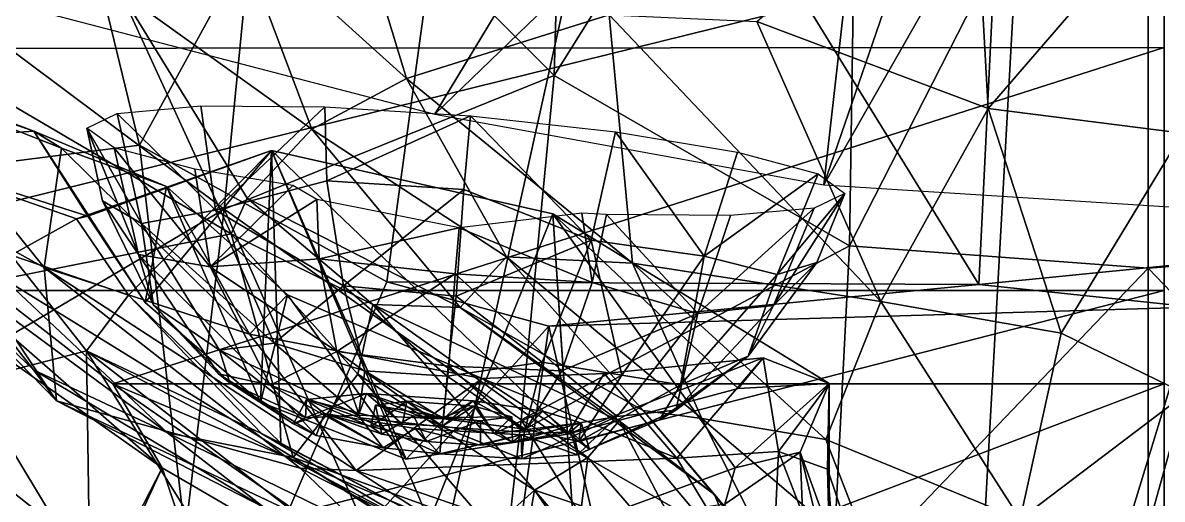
# Model space of a CAD drawing. Header units: metres. Extents: x -7.7 to 8, y -8.9 to 8.6.
# Drawn here: x -1.627 to -0.479, y -2.224 to -1.743 of the extents above; entities that cross this region are included whole.
import ezdxf

# ---------------------------------------------------------------- set-up
doc = ezdxf.new("R2010")
doc.units = ezdxf.units.M
doc.layers.add('LIBERTY', color=1, linetype='CONTINUOUS')

msp = doc.modelspace()

# ---------------------------------------------------------------- linework, layer by layer
at = {"layer": 'LIBERTY', "color": 7}
for points in [[(-7.53329, 8.63299, 0.068), (6.51222, 8.63299, 0.068), (-7.65053, -5.52977, 0.068)], [(-7.65053, -5.52977, 0.068), (6.51222, 8.63299, 0.068), (-7.53329, -5.64701, 0.068)], [(6.51222, 8.63299, 0.068), (6.62947, 8.51574, 0.068), (-7.53329, -5.64701, 0.068)], [(6.62947, 8.51574, 0.068), (6.51222, -5.64701, 0.068), (-7.53329, -5.64701, 0.068)], [(-7.53329, 8.51574, 1.70282), (-7.53329, -5.52977, 1.70282), (6.51222, -5.52977, 1.70282)], [(6.51222, 8.51574, 1.70282), (-7.53329, 8.51574, 1.70282), (6.51222, -5.52977, 1.70282)]]:
    msp.add_3dface(points, dxfattribs=at)
at = {"layer": 'LIBERTY', "color": 8}
for points in [[(-4.349, -1.53675, 1.70282), (-0.476806, 1.00573, 1.70282), (-3.91534, -2.48409, 1.70282)], [(-3.91534, -2.48409, 1.70282), (-0.476806, 1.00573, 1.70282), (-2.88971, -3.758, 1.70282)], [(-2.88971, -3.758, 1.70282), (-0.476806, 1.00573, 1.70282), (-1.68066, -4.42448, 1.70282)], [(-0.476806, 1.00573, 1.70282), (-0.767168, -4.21143, 1.70282), (-1.68066, -4.42448, 1.70282)], [(-0.476806, 1.00573, 1.70282), (-0.233383, -3.70386, 1.83629), (-0.767168, -4.21143, 1.70282)], [(-1.15208, -1.2133, 38.1247), (-1.59092, -1.5327, 38.1889), (-1.5099, -1.86676, 38.1015)], [(-1.15208, -1.2133, 38.1247), (-1.5099, -1.86676, 38.1015), (-1.26031, -2.00469, 37.9462)], [(-1.15208, -1.2133, 38.1247), (-1.26031, -2.00469, 37.9462), (-0.663657, -2.0073, 37.898)], [(-0.627295, -1.26474, 37.9558), (-1.15208, -1.2133, 38.1247), (-0.663657, -2.0073, 37.898)], [(-0.10516, -1.23567, 37.9266), (-0.627295, -1.26474, 37.9558), (-0.029256, -1.94424, 37.7684)], [(-0.627295, -1.26474, 37.9558), (-0.663657, -2.0073, 37.898), (-0.029256, -1.94424, 37.7684)], [(-0.480432, -1.31097, 38.0845), (-0.819962, -1.90663, 37.1746), (-0.428984, -1.9317, 37.1229)], [(-0.480432, -1.31097, 38.0845), (-0.625473, -1.34189, 38.0507), (-0.819962, -1.90663, 37.1746)], [(-0.345621, -1.34628, 38.0598), (-0.480432, -1.31097, 38.0845), (-0.428984, -1.9317, 37.1229)], [(-0.625473, -1.34189, 38.0507), (-0.762566, -1.40189, 38.0071), (-0.819962, -1.90663, 37.1746)], [(-0.927079, -1.36401, 38.0063), (-1.60069, -1.73443, 37.4354), (-1.21193, -1.83562, 37.2958)], [(-0.762566, -1.40189, 38.0071), (-0.927079, -1.36401, 38.0063), (-1.21193, -1.83562, 37.2958)], [(-0.762566, -1.40189, 38.0071), (-1.21193, -1.83562, 37.2958), (-0.819962, -1.90663, 37.1746)], [(-1.77731, -1.74457, 41.5493), (-1.76295, -1.43479, 41.1867), (-1.52923, -1.71182, 40.9023)], [(-1.59092, -1.5327, 38.1889), (-1.77446, -1.48972, 38.4193), (-1.95208, -1.92289, 37.9156)], [(-1.5099, -1.86676, 38.1015), (-1.59092, -1.5327, 38.1889), (-1.95208, -1.92289, 37.9156)], [(-0.654217, -1.82984, 40.2404), (-0.887194, -1.74201, 40.3143), (-0.669262, -1.55757, 40.2362)], [(-0.654217, -1.82984, 40.2404), (-0.669262, -1.55757, 40.2362), (-0.461296, -1.60632, 40.2158)], [(-1.24065, -1.79965, 40.4948), (-1.41478, -1.64209, 40.5962), (-1.31085, -1.56887, 40.4763)], [(-1.24065, -1.79965, 40.4948), (-1.31085, -1.56887, 40.4763), (-1.03614, -1.73541, 40.3786)], [(-0.458201, -1.85461, 40.2274), (-0.654217, -1.82984, 40.2404), (-0.461296, -1.60632, 40.2158)], [(-1.33606, -1.85053, 40.6445), (-1.52923, -1.71182, 40.9023), (-1.41478, -1.64209, 40.5962)], [(-1.33606, -1.85053, 40.6445), (-1.41478, -1.64209, 40.5962), (-1.24065, -1.79965, 40.4948)], [(-1.41724, -1.95608, 41.1777), (-1.77731, -1.74457, 41.5493), (-1.52923, -1.71182, 40.9023)], [(-1.40129, -1.92011, 40.8632), (-1.52923, -1.71182, 40.9023), (-1.33606, -1.85053, 40.6445)], [(-1.41724, -1.95608, 41.1777), (-1.52923, -1.71182, 40.9023), (-1.40129, -1.92011, 40.8632)], [(-1.64654, -2.00161, 41.6531), (-1.77731, -1.74457, 41.5493), (-1.41724, -1.95608, 41.1777)], [(-1.01285, -1.98576, 40.4226), (-1.24065, -1.79965, 40.4948), (-1.03614, -1.73541, 40.3786)], [(-1.03614, -1.73541, 40.3786), (-0.887194, -1.74201, 40.3143), (-0.762444, -2.02445, 40.3019)], [(-1.01285, -1.98576, 40.4226), (-1.03614, -1.73541, 40.3786), (-0.762444, -2.02445, 40.3019)], [(-0.762444, -2.02445, 40.3019), (-0.887194, -1.74201, 40.3143), (-0.654217, -1.82984, 40.2404)], [(-1.79352, -1.86453, 42.699), (-1.78841, -1.78772, 42.5679), (-1.61633, -1.85277, 42.5622)], [(-1.61633, -1.85277, 42.5622), (-1.78841, -1.78772, 42.5679), (-1.75601, -1.8037, 42.413)], [(-1.58837, -1.86978, 42.4242), (-1.75601, -1.8037, 42.413), (-1.60578, -1.99028, 42.3011)], [(-1.58837, -1.86978, 42.4242), (-1.61633, -1.85277, 42.5622), (-1.75601, -1.8037, 42.413)], [(-1.60578, -1.99028, 42.3011), (-1.75601, -1.8037, 42.413), (-1.72841, -1.92256, 42.1657)], [(-1.13991, -1.97926, 40.5476), (-1.33606, -1.85053, 40.6445), (-1.24065, -1.79965, 40.4948)], [(-1.13991, -1.97926, 40.5476), (-1.24065, -1.79965, 40.4948), (-1.01285, -1.98576, 40.4226)], [(-1.50779, -1.94577, 42.6329), (-1.56296, -1.84949, 42.769), (-1.53226, -1.83472, 42.6321)], [(-1.4331, -1.9324, 42.5266), (-1.53226, -1.83472, 42.6321), (-1.44796, -1.82722, 42.5162)], [(-1.50779, -1.94577, 42.6329), (-1.53226, -1.83472, 42.6321), (-1.4331, -1.9324, 42.5266)], [(-1.4331, -1.9324, 42.5266), (-1.44796, -1.82722, 42.5162), (-1.32286, -1.82811, 42.439)], [(-1.32092, -1.90282, 42.4496), (-1.4331, -1.9324, 42.5266), (-1.32286, -1.82811, 42.439)], [(-1.32092, -1.90282, 42.4496), (-1.32286, -1.82811, 42.439), (-1.17603, -1.83727, 42.4123)], [(-1.18262, -1.91145, 42.4245), (-1.32092, -1.90282, 42.4496), (-1.17603, -1.83727, 42.4123)], [(-1.05432, -1.96256, 42.4592), (-1.18262, -1.91145, 42.4245), (-1.17603, -1.83727, 42.4123)], [(-1.02992, -1.85331, 42.4402), (-1.05432, -1.96256, 42.4592), (-1.17603, -1.83727, 42.4123)], [(-0.580392, -2.05642, 40.2595), (-0.762444, -2.02445, 40.3019), (-0.654217, -1.82984, 40.2404)], [(-0.580392, -2.05642, 40.2595), (-0.654217, -1.82984, 40.2404), (-0.458201, -1.85461, 40.2274)], [(-1.51069, -1.97695, 42.8799), (-1.53546, -1.86928, 42.9063), (-1.56296, -1.84949, 42.769)], [(-1.51069, -1.97695, 42.8799), (-1.56296, -1.84949, 42.769), (-1.54709, -1.92299, 42.7605)], [(-1.54709, -1.92299, 42.7605), (-1.56296, -1.84949, 42.769), (-1.50779, -1.94577, 42.6329)], [(-1.56182, -1.93843, 42.6693), (-1.79352, -1.86453, 42.699), (-1.61633, -1.85277, 42.5622)], [(-1.48251, -1.90854, 42.4828), (-1.61633, -1.85277, 42.5622), (-1.58837, -1.86978, 42.4242)], [(-1.50398, -2.02533, 42.6254), (-1.61633, -1.85277, 42.5622), (-1.48251, -1.90854, 42.4828)], [(-1.50398, -2.02533, 42.6254), (-1.56182, -1.93843, 42.6693), (-1.61633, -1.85277, 42.5622)], [(-1.1864, -2.03063, 40.7458), (-1.40129, -1.92011, 40.8632), (-1.33606, -1.85053, 40.6445)], [(-1.1864, -2.03063, 40.7458), (-1.33606, -1.85053, 40.6445), (-1.13991, -1.97926, 40.5476)], [(-0.940331, -1.97884, 42.5302), (-1.05432, -1.96256, 42.4592), (-1.02992, -1.85331, 42.4402)], [(-0.906857, -1.87378, 42.5184), (-0.940331, -1.97884, 42.5302), (-1.02992, -1.85331, 42.4402)], [(-0.455281, -2.1175, 40.2692), (-0.580392, -2.05642, 40.2595), (-0.458201, -1.85461, 40.2274)], [(-1.5099, -1.86676, 38.1015), (-1.95208, -1.92289, 37.9156), (-1.44348, -2.4309, 37.3383)], [(-1.5733, -1.94089, 42.7161), (-1.63909, -1.97776, 42.8343), (-1.79352, -1.86453, 42.699)], [(-1.5733, -1.94089, 42.7161), (-1.79352, -1.86453, 42.699), (-1.56182, -1.93843, 42.6693)], [(-1.39879, -2.05752, 42.4041), (-1.58837, -1.86978, 42.4242), (-1.60578, -1.99028, 42.3011)], [(-1.48251, -1.90854, 42.4828), (-1.58837, -1.86978, 42.4242), (-1.39879, -2.05752, 42.4041)], [(-1.37683, -1.87212, 42.6888), (-1.5733, -1.94089, 42.7161), (-1.56182, -1.93843, 42.6693)], [(-1.52079, -2.01799, 42.7581), (-1.5733, -1.94089, 42.7161), (-1.37683, -1.87212, 42.6888)], [(-1.37683, -1.87212, 42.6888), (-1.56182, -1.93843, 42.6693), (-1.50398, -2.02533, 42.6254)], [(-1.43841, -1.98959, 42.9897), (-1.45404, -1.89107, 43.0228), (-1.53546, -1.86928, 42.9063)], [(-1.43841, -1.98959, 42.9897), (-1.53546, -1.86928, 42.9063), (-1.51069, -1.97695, 42.8799)], [(-1.36741, -2.1675, 42.8359), (-1.52079, -2.01799, 42.7581), (-1.37683, -1.87212, 42.6888)], [(-1.26031, -2.00469, 37.9462), (-1.5099, -1.86676, 38.1015), (-1.44348, -2.4309, 37.3383)], [(-1.37683, -1.87212, 42.6888), (-1.50398, -2.02533, 42.6254), (-1.38796, -2.12613, 42.5663)], [(-1.37683, -1.87212, 42.6888), (-1.38796, -2.12613, 42.5663), (-1.24106, -2.1836, 42.5437)], [(-1.09303, -1.93614, 42.7107), (-1.37683, -1.87212, 42.6888), (-1.07827, -2.15834, 42.5636)], [(-1.07827, -2.15834, 42.5636), (-1.37683, -1.87212, 42.6888), (-1.24106, -2.1836, 42.5437)], [(-1.2179, -2.24595, 42.8552), (-1.36741, -2.1675, 42.8359), (-1.37683, -1.87212, 42.6888)], [(-1.09303, -1.93614, 42.7107), (-1.2179, -2.24595, 42.8552), (-1.37683, -1.87212, 42.6888)], [(-0.825611, -1.89557, 42.6349), (-0.940331, -1.97884, 42.5302), (-0.906857, -1.87378, 42.5184)], [(-1.35523, -1.90753, 43.0856), (-1.45404, -1.89107, 43.0228), (-1.43841, -1.98959, 42.9897)], [(-0.825611, -1.89557, 42.6349), (-0.866874, -1.99728, 42.6367), (-0.940331, -1.97884, 42.5302)], [(-0.798512, -1.91536, 42.7721), (-0.866874, -1.99728, 42.6367), (-0.825611, -1.89557, 42.6349)], [(-1.30418, -2.00849, 42.4863), (-1.4331, -1.9324, 42.5266), (-1.32092, -1.90282, 42.4496)], [(-1.30418, -2.00849, 42.4863), (-1.32092, -1.90282, 42.4496), (-1.18262, -1.91145, 42.4245)], [(-1.38796, -2.12613, 42.5663), (-1.50398, -2.02533, 42.6254), (-1.48251, -1.90854, 42.4828)], [(-1.36044, -2.01758, 42.4434), (-1.48251, -1.90854, 42.4828), (-1.39879, -2.05752, 42.4041)], [(-1.38796, -2.12613, 42.5663), (-1.48251, -1.90854, 42.4828), (-1.36044, -2.01758, 42.4434)], [(-1.33111, -1.92139, 43.0969), (-1.35523, -1.90753, 43.0856), (-1.43841, -1.98959, 42.9897)], [(-1.19048, -2.01889, 42.469), (-1.30418, -2.00849, 42.4863), (-1.18262, -1.91145, 42.4245)], [(-1.05432, -1.96256, 42.4592), (-1.19048, -2.01889, 42.469), (-1.18262, -1.91145, 42.4245)], [(-0.829598, -1.93014, 42.9091), (-0.870428, -2.02831, 42.8821), (-0.798512, -1.91536, 42.7721)], [(-0.798512, -1.91536, 42.7721), (-0.870428, -2.02831, 42.8821), (-0.826992, -1.98504, 42.7634)], [(-0.798512, -1.91536, 42.7721), (-0.826992, -1.98504, 42.7634), (-0.866874, -1.99728, 42.6367)], [(-1.44348, -2.4309, 37.3383), (-1.95208, -1.92289, 37.9156), (-1.7212, -3.38204, 35.3587)], [(-1.59348, -2.12463, 42.1106), (-1.72841, -1.92256, 42.1657), (-1.72289, -1.99219, 42.0432)], [(-1.60578, -1.99028, 42.3011), (-1.72841, -1.92256, 42.1657), (-1.59348, -2.12463, 42.1106)], [(-1.51069, -1.97695, 42.8799), (-1.54709, -1.92299, 42.7605), (-1.49555, -2.02808, 42.747)], [(-1.49555, -2.02808, 42.747), (-1.54709, -1.92299, 42.7605), (-1.50779, -1.94577, 42.6329)], [(-1.32872, -1.98147, 43.0731), (-1.33111, -1.92139, 43.0969), (-1.43841, -1.98959, 42.9897)], [(-1.2746, -2.02738, 40.9412), (-1.41724, -1.95608, 41.1777), (-1.40129, -1.92011, 40.8632)], [(-1.2746, -2.02738, 40.9412), (-1.40129, -1.92011, 40.8632), (-1.1864, -2.03063, 40.7458)], [(-1.18738, -1.95009, 43.1192), (-1.33111, -1.92139, 43.0969), (-1.32872, -1.98147, 43.0731)], [(-1.52079, -2.01799, 42.7581), (-1.63909, -1.97776, 42.8343), (-1.5733, -1.94089, 42.7161)], [(-1.37407, -2.06659, 42.5759), (-1.50779, -1.94577, 42.6329), (-1.4331, -1.9324, 42.5266)], [(-1.37407, -2.06659, 42.5759), (-1.4331, -1.9324, 42.5266), (-1.30418, -2.00849, 42.4863)], [(-1.07222, -2.25159, 42.8088), (-1.2179, -2.24595, 42.8552), (-1.09303, -1.93614, 42.7107)], [(-1.06377, -1.93521, 43.1067), (-1.18738, -1.95009, 43.1192), (-1.0535, -2.00523, 43.0742)], [(-0.90928, -2.19215, 42.7102), (-1.09303, -1.93614, 42.7107), (-0.814335, -2.10729, 42.6133)], [(-0.814335, -2.10729, 42.6133), (-1.09303, -1.93614, 42.7107), (-0.906029, -2.11206, 42.5996)], [(-0.906029, -2.11206, 42.5996), (-1.09303, -1.93614, 42.7107), (-1.07827, -2.15834, 42.5636)], [(-1.07222, -2.25159, 42.8088), (-1.09303, -1.93614, 42.7107), (-0.90928, -2.19215, 42.7102)], [(-1.03898, -1.93676, 43.1021), (-1.06377, -1.93521, 43.1067), (-1.0535, -2.00523, 43.0742)], [(-1.03898, -1.93676, 43.1021), (-1.0535, -2.00523, 43.0742), (-0.946773, -2.03663, 42.9878)], [(-0.914052, -1.93766, 43.025), (-1.03898, -1.93676, 43.1021), (-0.946773, -2.03663, 42.9878)], [(-0.914052, -1.93766, 43.025), (-0.946773, -2.03663, 42.9878), (-0.829598, -1.93014, 42.9091)], [(-0.829598, -1.93014, 42.9091), (-0.946773, -2.03663, 42.9878), (-0.870428, -2.02831, 42.8821)], [(-1.42902, -2.07364, 42.6549), (-1.50779, -1.94577, 42.6329), (-1.37407, -2.06659, 42.5759)], [(-1.42902, -2.07364, 42.6549), (-1.49555, -2.02808, 42.747), (-1.50779, -1.94577, 42.6329)], [(-1.19144, -1.99659, 43.0994), (-1.18738, -1.95009, 43.1192), (-1.32872, -1.98147, 43.0731)], [(-1.18738, -1.95009, 43.1192), (-1.19144, -1.99659, 43.0994), (-1.0535, -2.00523, 43.0742)], [(-0.029256, -1.94424, 37.7684), (-0.663657, -2.0073, 37.898), (-0.446185, -2.03008, 37.6075)], [(-1.35474, -2.18181, 41.5287), (-1.64654, -2.00161, 41.6531), (-1.41724, -1.95608, 41.1777)], [(-1.28979, -2.09764, 41.2214), (-1.35474, -2.18181, 41.5287), (-1.41724, -1.95608, 41.1777)], [(-1.28979, -2.09764, 41.2214), (-1.41724, -1.95608, 41.1777), (-1.2746, -2.02738, 40.9412)], [(-1.10364, -2.0855, 42.5288), (-1.19048, -2.01889, 42.469), (-1.05432, -1.96256, 42.4592)], [(-1.02349, -2.09876, 42.5792), (-1.10364, -2.0855, 42.5288), (-1.05432, -1.96256, 42.4592)], [(-0.940331, -1.97884, 42.5302), (-1.02349, -2.09876, 42.5792), (-1.05432, -1.96256, 42.4592)], [(-1.5631, -2.07431, 42.8704), (-1.68046, -2.1044, 42.9715), (-1.63909, -1.97776, 42.8343)], [(-1.5631, -2.07431, 42.8704), (-1.63909, -1.97776, 42.8343), (-1.52079, -2.01799, 42.7581)], [(-1.43016, -2.09753, 42.8281), (-1.51069, -1.97695, 42.8799), (-1.49555, -2.02808, 42.747)], [(-1.37816, -2.10889, 42.9104), (-1.43841, -1.98959, 42.9897), (-1.51069, -1.97695, 42.8799)], [(-1.37816, -2.10889, 42.9104), (-1.51069, -1.97695, 42.8799), (-1.43016, -2.09753, 42.8281)], [(-1.31078, -2.07503, 43.013), (-1.32872, -1.98147, 43.0731), (-1.43841, -1.98959, 42.9897)], [(-1.19144, -1.99659, 43.0994), (-1.32872, -1.98147, 43.0731), (-1.31078, -2.07503, 43.013)], [(-1.00185, -2.13438, 40.6002), (-1.1864, -2.03063, 40.7458), (-1.13991, -1.97926, 40.5476)], [(-1.00185, -2.13438, 40.6002), (-1.13991, -1.97926, 40.5476), (-0.94272, -2.14243, 40.4893)], [(-0.94272, -2.14243, 40.4893), (-1.13991, -1.97926, 40.5476), (-1.01285, -1.98576, 40.4226)], [(-0.964399, -2.10866, 42.6543), (-1.02349, -2.09876, 42.5792), (-0.940331, -1.97884, 42.5302)], [(-0.94272, -2.14243, 40.4893), (-1.01285, -1.98576, 40.4226), (-0.817824, -2.16349, 40.3705)], [(-0.817824, -2.16349, 40.3705), (-1.01285, -1.98576, 40.4226), (-0.762444, -2.02445, 40.3019)], [(-0.866874, -1.99728, 42.6367), (-0.964399, -2.10866, 42.6543), (-0.940331, -1.97884, 42.5302)], [(-0.826992, -1.98504, 42.7634), (-0.870428, -2.02831, 42.8821), (-0.89613, -2.07972, 42.7494)], [(-0.826992, -1.98504, 42.7634), (-0.89613, -2.07972, 42.7494), (-0.866874, -1.99728, 42.6367)], [(-1.59348, -2.12463, 42.1106), (-1.72289, -1.99219, 42.0432), (-1.61656, -2.09337, 41.9777)], [(-1.61656, -2.09337, 41.9777), (-1.72289, -1.99219, 42.0432), (-1.68368, -2.00796, 41.8794)], [(-1.34777, -2.19255, 42.2589), (-1.60578, -1.99028, 42.3011), (-1.59348, -2.12463, 42.1106)], [(-1.29137, -2.19503, 42.3113), (-1.60578, -1.99028, 42.3011), (-1.34777, -2.19255, 42.2589)], [(-1.29137, -2.19503, 42.3113), (-1.39879, -2.05752, 42.4041), (-1.60578, -1.99028, 42.3011)], [(-1.31078, -2.07503, 43.013), (-1.43841, -1.98959, 42.9897), (-1.37816, -2.10889, 42.9104)], [(-1.19781, -2.0898, 43.0306), (-1.19144, -1.99659, 43.0994), (-1.31078, -2.07503, 43.013)], [(-1.19144, -1.99659, 43.0994), (-1.19781, -2.0898, 43.0306), (-1.08406, -2.09451, 43.0127)], [(-1.0535, -2.00523, 43.0742), (-1.19144, -1.99659, 43.0994), (-1.08406, -2.09451, 43.0127)], [(-0.89613, -2.07972, 42.7494), (-0.964399, -2.10866, 42.6543), (-0.866874, -1.99728, 42.6367)], [(-1.48156, -2.15698, 41.8197), (-1.68368, -2.00796, 41.8794), (-1.64654, -2.00161, 41.6531)], [(-1.61656, -2.09337, 41.9777), (-1.68368, -2.00796, 41.8794), (-1.48156, -2.15698, 41.8197)], [(-1.48156, -2.15698, 41.8197), (-1.64654, -2.00161, 41.6531), (-1.35474, -2.18181, 41.5287)], [(-1.09692, -2.04922, 37.4954), (-1.26031, -2.00469, 37.9462), (-1.44348, -2.4309, 37.3383)], [(-1.28262, -2.09444, 42.5534), (-1.37407, -2.06659, 42.5759), (-1.30418, -2.00849, 42.4863)], [(-1.19949, -2.09963, 42.5383), (-1.30418, -2.00849, 42.4863), (-1.19048, -2.01889, 42.469)], [(-1.19949, -2.09963, 42.5383), (-1.28262, -2.09444, 42.5534), (-1.30418, -2.00849, 42.4863)], [(-0.663657, -2.0073, 37.898), (-1.26031, -2.00469, 37.9462), (-1.09692, -2.04922, 37.4954)], [(-0.446185, -2.03008, 37.6075), (-0.663657, -2.0073, 37.898), (-1.09692, -2.04922, 37.4954)], [(-1.0535, -2.00523, 43.0742), (-1.08406, -2.09451, 43.0127), (-0.946773, -2.03663, 42.9878)], [(-1.38689, -2.15751, 42.8589), (-1.5631, -2.07431, 42.8704), (-1.52079, -2.01799, 42.7581)], [(-1.36741, -2.1675, 42.8359), (-1.38689, -2.15751, 42.8589), (-1.52079, -2.01799, 42.7581)], [(-1.16429, -2.10207, 42.4567), (-1.36044, -2.01758, 42.4434), (-1.39879, -2.05752, 42.4041)], [(-1.24106, -2.1836, 42.5437), (-1.38796, -2.12613, 42.5663), (-1.36044, -2.01758, 42.4434)], [(-1.16429, -2.10207, 42.4567), (-1.24106, -2.1836, 42.5437), (-1.36044, -2.01758, 42.4434)], [(-1.10364, -2.0855, 42.5288), (-1.19949, -2.09963, 42.5383), (-1.19048, -2.01889, 42.469)], [(-1.43016, -2.09753, 42.8281), (-1.49555, -2.02808, 42.747), (-1.41866, -2.10662, 42.7403)], [(-1.41866, -2.10662, 42.7403), (-1.49555, -2.02808, 42.747), (-1.42902, -2.07364, 42.6549)], [(-1.11159, -2.21491, 41.1732), (-1.28979, -2.09764, 41.2214), (-1.2746, -2.02738, 40.9412)], [(-1.05781, -2.18187, 41.011), (-1.11159, -2.21491, 41.1732), (-1.2746, -2.02738, 40.9412)], [(-1.05781, -2.18187, 41.011), (-1.2746, -2.02738, 40.9412), (-1.02612, -2.1449, 40.8662)], [(-1.02612, -2.1449, 40.8662), (-1.2746, -2.02738, 40.9412), (-1.1864, -2.03063, 40.7458)], [(-0.930147, -2.21902, 40.7817), (-1.1864, -2.03063, 40.7458), (-1.00185, -2.13438, 40.6002)], [(-0.930147, -2.21902, 40.7817), (-1.02612, -2.1449, 40.8662), (-1.1864, -2.03063, 40.7458)], [(-0.446185, -2.03008, 37.6075), (-1.09692, -2.04922, 37.4954), (-0.819149, -3.25229, 35.6479)], [(-0.870428, -2.02831, 42.8821), (-0.946773, -2.03663, 42.9878), (-0.969182, -2.13407, 42.8332)], [(-0.870428, -2.02831, 42.8821), (-0.969182, -2.13407, 42.8332), (-0.89613, -2.07972, 42.7494)], [(-0.088666, -3.1779, 35.9993), (-0.446185, -2.03008, 37.6075), (-0.819149, -3.25229, 35.6479)], [(-0.621711, -2.24402, 40.3181), (-0.817824, -2.16349, 40.3705), (-0.762444, -2.02445, 40.3019)], [(-0.621711, -2.24402, 40.3181), (-0.762444, -2.02445, 40.3019), (-0.580392, -2.05642, 40.2595)], [(-0.946773, -2.03663, 42.9878), (-1.08406, -2.09451, 43.0127), (-1.02803, -2.14053, 42.9097)], [(-0.946773, -2.03663, 42.9878), (-1.02803, -2.14053, 42.9097), (-0.969182, -2.13407, 42.8332)], [(-1.09692, -2.04922, 37.4954), (-1.44348, -2.4309, 37.3383), (-1.27788, -3.32237, 35.4828)], [(-0.819149, -3.25229, 35.6479), (-1.09692, -2.04922, 37.4954), (-1.27788, -3.32237, 35.4828)], [(-0.455281, -2.1175, 40.2692), (-0.621711, -2.24402, 40.3181), (-0.580392, -2.05642, 40.2595)], [(-1.28899, -2.13893, 42.6199), (-1.42902, -2.07364, 42.6549), (-1.37407, -2.06659, 42.5759)], [(-1.16429, -2.10207, 42.4567), (-1.39879, -2.05752, 42.4041), (-1.29137, -2.19503, 42.3113)], [(-1.28899, -2.13893, 42.6199), (-1.37407, -2.06659, 42.5759), (-1.28262, -2.09444, 42.5534)], [(-1.55992, -2.30447, 43.0052), (-1.68046, -2.1044, 42.9715), (-1.5631, -2.07431, 42.8704)], [(-1.42045, -2.30329, 42.9776), (-1.55992, -2.30447, 43.0052), (-1.5631, -2.07431, 42.8704)], [(-1.21981, -2.25684, 42.8853), (-1.5631, -2.07431, 42.8704), (-1.38689, -2.15751, 42.8589)], [(-1.21981, -2.25684, 42.8853), (-1.25158, -2.31655, 42.9265), (-1.5631, -2.07431, 42.8704)], [(-1.25158, -2.31655, 42.9265), (-1.42045, -2.30329, 42.9776), (-1.5631, -2.07431, 42.8704)], [(-1.34237, -2.1419, 42.6829), (-1.42902, -2.07364, 42.6549), (-1.28899, -2.13893, 42.6199)], [(-1.34237, -2.1419, 42.6829), (-1.41866, -2.10662, 42.7403), (-1.42902, -2.07364, 42.6549)], [(-1.28737, -2.14183, 42.9283), (-1.31078, -2.07503, 43.013), (-1.37816, -2.10889, 42.9104)], [(-1.19781, -2.0898, 43.0306), (-1.31078, -2.07503, 43.013), (-1.20477, -2.15092, 42.9441)], [(-1.20477, -2.15092, 42.9441), (-1.31078, -2.07503, 43.013), (-1.28737, -2.14183, 42.9283)], [(-1.19781, -2.0898, 43.0306), (-1.20477, -2.15092, 42.9441), (-1.12178, -2.15611, 42.929)], [(-1.12101, -2.1532, 42.619), (-1.19949, -2.09963, 42.5383), (-1.10364, -2.0855, 42.5288)], [(-1.08406, -2.09451, 43.0127), (-1.19781, -2.0898, 43.0306), (-1.12178, -2.15611, 42.929)], [(-1.02349, -2.09876, 42.5792), (-1.12101, -2.1532, 42.619), (-1.10364, -2.0855, 42.5288)], [(-0.906029, -2.11206, 42.5996), (-1.07827, -2.15834, 42.5636), (-0.881068, -2.08114, 42.5488)], [(-0.881068, -2.08114, 42.5488), (-1.07827, -2.15834, 42.5636), (-1.04119, -2.09717, 42.4936)], [(-0.881068, -2.08114, 42.5488), (-1.04119, -2.09717, 42.4936), (-0.968148, -2.18249, 42.4426)], [(-0.89613, -2.07972, 42.7494), (-0.969182, -2.13407, 42.8332), (-0.985614, -2.14393, 42.7421)], [(-0.89613, -2.07972, 42.7494), (-0.985614, -2.14393, 42.7421), (-0.964399, -2.10866, 42.6543)], [(-0.865584, -2.17585, 42.5139), (-0.881068, -2.08114, 42.5488), (-0.968148, -2.18249, 42.4426)], [(-0.814335, -2.10729, 42.6133), (-0.906029, -2.11206, 42.5996), (-0.881068, -2.08114, 42.5488)], [(-0.814335, -2.10729, 42.6133), (-0.881068, -2.08114, 42.5488), (-0.865584, -2.17585, 42.5139)], [(-1.59348, -2.12463, 42.1106), (-1.61656, -2.09337, 41.9777), (-1.38414, -2.23213, 41.9707)], [(-1.38414, -2.23213, 41.9707), (-1.61656, -2.09337, 41.9777), (-1.48156, -2.15698, 41.8197)], [(-1.43016, -2.09753, 42.8281), (-1.41866, -2.10662, 42.7403), (-1.35439, -2.14768, 42.7363)], [(-1.33158, -2.15965, 42.8147), (-1.43016, -2.09753, 42.8281), (-1.35439, -2.14768, 42.7363)], [(-1.37816, -2.10889, 42.9104), (-1.43016, -2.09753, 42.8281), (-1.33158, -2.15965, 42.8147)], [(-1.15527, -2.25416, 41.3848), (-1.35474, -2.18181, 41.5287), (-1.28979, -2.09764, 41.2214)], [(-0.968148, -2.18249, 42.4426), (-1.16429, -2.10207, 42.4567), (-1.29137, -2.19503, 42.3113)], [(-1.15527, -2.25416, 41.3848), (-1.28979, -2.09764, 41.2214), (-1.11159, -2.21491, 41.1732)], [(-1.20343, -2.14286, 42.5972), (-1.28899, -2.13893, 42.6199), (-1.28262, -2.09444, 42.5534)], [(-1.20343, -2.14286, 42.5972), (-1.28262, -2.09444, 42.5534), (-1.19949, -2.09963, 42.5383)], [(-1.07827, -2.15834, 42.5636), (-1.24106, -2.1836, 42.5437), (-1.16429, -2.10207, 42.4567)], [(-1.12101, -2.1532, 42.619), (-1.20343, -2.14286, 42.5972), (-1.19949, -2.09963, 42.5383)], [(-1.04119, -2.09717, 42.4936), (-1.16429, -2.10207, 42.4567), (-0.968148, -2.18249, 42.4426)], [(-1.04119, -2.09717, 42.4936), (-1.07827, -2.15834, 42.5636), (-1.16429, -2.10207, 42.4567)], [(-1.08406, -2.09451, 43.0127), (-1.12178, -2.15611, 42.929), (-1.02803, -2.14053, 42.9097)], [(-1.06673, -2.16564, 42.684), (-1.12101, -2.1532, 42.619), (-1.02349, -2.09876, 42.5792)], [(-0.964399, -2.10866, 42.6543), (-1.06673, -2.16564, 42.684), (-1.02349, -2.09876, 42.5792)], [(-1.55992, -2.30447, 43.0052), (-1.68441, -2.21285, 43.0854), (-1.68046, -2.1044, 42.9715)], [(-1.35439, -2.14768, 42.7363), (-1.41866, -2.10662, 42.7403), (-1.34237, -2.1419, 42.6829)], [(-1.28737, -2.14183, 42.9283), (-1.37816, -2.10889, 42.9104), (-1.26397, -2.17194, 42.8658)], [(-1.26397, -2.17194, 42.8658), (-1.37816, -2.10889, 42.9104), (-1.33158, -2.15965, 42.8147)], [(-0.985614, -2.14393, 42.7421), (-1.06673, -2.16564, 42.684), (-0.964399, -2.10866, 42.6543)], [(-0.843506, -2.17657, 42.701), (-0.90928, -2.19215, 42.7102), (-0.814335, -2.10729, 42.6133)], [(-0.816097, -2.19349, 42.575), (-0.814335, -2.10729, 42.6133), (-0.865584, -2.17585, 42.5139)], [(-0.814347, -2.25704, 42.6902), (-0.843506, -2.17657, 42.701), (-0.814335, -2.10729, 42.6133)], [(-0.814347, -2.25704, 42.6902), (-0.814335, -2.10729, 42.6133), (-0.816097, -2.19349, 42.575)], [(-1.24898, -2.28729, 42.1305), (-1.34777, -2.19255, 42.2589), (-1.59348, -2.12463, 42.1106)], [(-1.24898, -2.28729, 42.1305), (-1.59348, -2.12463, 42.1106), (-1.38414, -2.23213, 41.9707)], [(-1.32322, -2.13738, 42.8135), (-1.35439, -2.14768, 42.7363), (-1.34138, -2.12327, 42.7127)], [(-1.34138, -2.12327, 42.7127), (-1.35439, -2.14768, 42.7363), (-1.34237, -2.1419, 42.6829)], [(-1.28108, -2.11709, 42.6278), (-1.34237, -2.1419, 42.6829), (-1.28899, -2.13893, 42.6199)], [(-1.34138, -2.12327, 42.7127), (-1.34237, -2.1419, 42.6829), (-1.28108, -2.11709, 42.6278)], [(-1.24469, -2.14822, 42.6811), (-1.34138, -2.12327, 42.7127), (-1.28108, -2.11709, 42.6278)], [(-1.27642, -2.15066, 42.7237), (-1.32322, -2.13738, 42.8135), (-1.34138, -2.12327, 42.7127)], [(-1.27642, -2.15066, 42.7237), (-1.34138, -2.12327, 42.7127), (-1.24469, -2.14822, 42.6811)], [(-1.28108, -2.11709, 42.6278), (-1.28899, -2.13893, 42.6199), (-1.20343, -2.14286, 42.5972)], [(-1.17335, -2.12456, 42.61), (-1.28108, -2.11709, 42.6278), (-1.20343, -2.14286, 42.5972)], [(-1.2042, -2.15015, 42.6704), (-1.28108, -2.11709, 42.6278), (-1.17335, -2.12456, 42.61)], [(-1.2042, -2.15015, 42.6704), (-1.24469, -2.14822, 42.6811), (-1.28108, -2.11709, 42.6278)], [(-1.24015, -2.12492, 42.687), (-1.27642, -2.15066, 42.7237), (-1.24469, -2.14822, 42.6811)], [(-1.27171, -2.12905, 42.7397), (-1.27642, -2.15066, 42.7237), (-1.24015, -2.12492, 42.687)], [(-1.20355, -2.14134, 42.7393), (-1.27171, -2.12905, 42.7397), (-1.24015, -2.12492, 42.687)], [(-1.24015, -2.12492, 42.687), (-1.24469, -2.14822, 42.6811), (-1.2042, -2.15015, 42.6704)], [(-1.17228, -2.13004, 42.6814), (-1.24015, -2.12492, 42.687), (-1.2042, -2.15015, 42.6704)], [(-1.20355, -2.14134, 42.7393), (-1.24015, -2.12492, 42.687), (-1.17228, -2.13004, 42.6814)], [(-1.15219, -2.15745, 42.6885), (-1.2042, -2.15015, 42.6704), (-1.17335, -2.12456, 42.61)], [(-1.12101, -2.1532, 42.619), (-1.17335, -2.12456, 42.61), (-1.20343, -2.14286, 42.5972)], [(-1.12101, -2.1532, 42.619), (-1.10324, -2.13506, 42.6474), (-1.17335, -2.12456, 42.61)], [(-1.10324, -2.13506, 42.6474), (-1.15219, -2.15745, 42.6885), (-1.17335, -2.12456, 42.61)], [(-0.495857, -2.26341, 40.3231), (-0.621711, -2.24402, 40.3181), (-0.455281, -2.1175, 40.2692)], [(-0.365458, -2.25795, 40.3309), (-0.495857, -2.26341, 40.3231), (-0.455281, -2.1175, 40.2692)], [(-1.27171, -2.12905, 42.7397), (-1.26543, -2.15817, 42.7743), (-1.27642, -2.15066, 42.7237)], [(-1.23366, -2.13974, 42.7987), (-1.26543, -2.15817, 42.7743), (-1.27171, -2.12905, 42.7397)], [(-1.23366, -2.13974, 42.7987), (-1.27171, -2.12905, 42.7397), (-1.20355, -2.14134, 42.7393)], [(-1.15219, -2.15745, 42.6885), (-1.17228, -2.13004, 42.6814), (-1.2042, -2.15015, 42.6704)], [(-1.13427, -2.14089, 42.7403), (-1.20355, -2.14134, 42.7393), (-1.17228, -2.13004, 42.6814)], [(-1.15219, -2.15745, 42.6885), (-1.13427, -2.14089, 42.7403), (-1.17228, -2.13004, 42.6814)], [(-1.06451, -2.14691, 42.7145), (-1.15219, -2.15745, 42.6885), (-1.10324, -2.13506, 42.6474)], [(-1.06673, -2.16564, 42.684), (-1.10324, -2.13506, 42.6474), (-1.12101, -2.1532, 42.619)], [(-1.06673, -2.16564, 42.684), (-1.06451, -2.14691, 42.7145), (-1.10324, -2.13506, 42.6474)], [(-0.969182, -2.13407, 42.8332), (-1.02803, -2.14053, 42.9097), (-1.06818, -2.17917, 42.791)], [(-0.969182, -2.13407, 42.8332), (-1.06818, -2.17917, 42.791), (-1.0561, -2.17339, 42.7375)], [(-0.985614, -2.14393, 42.7421), (-0.969182, -2.13407, 42.8332), (-1.0561, -2.17339, 42.7375)], [(-0.86534, -2.29646, 40.5753), (-1.00185, -2.13438, 40.6002), (-0.94272, -2.14243, 40.4893)], [(-0.930147, -2.21902, 40.7817), (-1.00185, -2.13438, 40.6002), (-0.86534, -2.29646, 40.5753)], [(-1.32322, -2.13738, 42.8135), (-1.33158, -2.15965, 42.8147), (-1.35439, -2.14768, 42.7363)], [(-1.26397, -2.17194, 42.8658), (-1.33158, -2.15965, 42.8147), (-1.32322, -2.13738, 42.8135)], [(-1.23193, -2.15263, 42.8694), (-1.26397, -2.17194, 42.8658), (-1.32322, -2.13738, 42.8135)], [(-1.26543, -2.15817, 42.7743), (-1.32322, -2.13738, 42.8135), (-1.27642, -2.15066, 42.7237)], [(-1.23193, -2.15263, 42.8694), (-1.32322, -2.13738, 42.8135), (-1.22033, -2.16571, 42.8041)], [(-1.22033, -2.16571, 42.8041), (-1.32322, -2.13738, 42.8135), (-1.26543, -2.15817, 42.7743)], [(-1.20477, -2.15092, 42.9441), (-1.28737, -2.14183, 42.9283), (-1.20706, -2.17821, 42.8767)], [(-1.20706, -2.17821, 42.8767), (-1.28737, -2.14183, 42.9283), (-1.26397, -2.17194, 42.8658)], [(-1.23366, -2.13974, 42.7987), (-1.22033, -2.16571, 42.8041), (-1.26543, -2.15817, 42.7743)], [(-1.22033, -2.16571, 42.8041), (-1.23366, -2.13974, 42.7987), (-1.16584, -2.14483, 42.7931)], [(-1.16584, -2.14483, 42.7931), (-1.23366, -2.13974, 42.7987), (-1.20355, -2.14134, 42.7393)], [(-1.166, -2.16929, 42.7935), (-1.22033, -2.16571, 42.8041), (-1.16584, -2.14483, 42.7931)], [(-1.13427, -2.14089, 42.7403), (-1.16584, -2.14483, 42.7931), (-1.20355, -2.14134, 42.7393)], [(-1.166, -2.16929, 42.7935), (-1.16584, -2.14483, 42.7931), (-1.13378, -2.16634, 42.7509)], [(-1.13378, -2.16634, 42.7509), (-1.16584, -2.14483, 42.7931), (-1.13427, -2.14089, 42.7403)], [(-1.13378, -2.16634, 42.7509), (-1.13427, -2.14089, 42.7403), (-1.15219, -2.15745, 42.6885)], [(-1.06451, -2.14691, 42.7145), (-1.13378, -2.16634, 42.7509), (-1.15219, -2.15745, 42.6885)], [(-1.07487, -2.1557, 42.7903), (-1.13378, -2.16634, 42.7509), (-1.06451, -2.14691, 42.7145)], [(-1.02803, -2.14053, 42.9097), (-1.12178, -2.15611, 42.929), (-1.12416, -2.18311, 42.8554)], [(-1.02803, -2.14053, 42.9097), (-1.12416, -2.18311, 42.8554), (-1.06818, -2.17917, 42.791)], [(-1.0561, -2.17339, 42.7375), (-1.07487, -2.1557, 42.7903), (-1.06451, -2.14691, 42.7145)], [(-0.985614, -2.14393, 42.7421), (-1.0561, -2.17339, 42.7375), (-1.06673, -2.16564, 42.684)], [(-1.0561, -2.17339, 42.7375), (-1.06451, -2.14691, 42.7145), (-1.06673, -2.16564, 42.684)], [(-0.927387, -2.33331, 40.9852), (-1.05781, -2.18187, 41.011), (-1.02612, -2.1449, 40.8662)], [(-0.897651, -2.2989, 40.8736), (-0.927387, -2.33331, 40.9852), (-1.02612, -2.1449, 40.8662)], [(-0.897651, -2.2989, 40.8736), (-1.02612, -2.1449, 40.8662), (-0.930147, -2.21902, 40.7817)], [(-0.768031, -2.29183, 40.4197), (-0.94272, -2.14243, 40.4893), (-0.817824, -2.16349, 40.3705)], [(-0.86534, -2.29646, 40.5753), (-0.94272, -2.14243, 40.4893), (-0.768031, -2.29183, 40.4197)], [(-1.38414, -2.23213, 41.9707), (-1.48156, -2.15698, 41.8197), (-1.08913, -2.34846, 41.8033)], [(-1.08913, -2.34846, 41.8033), (-1.48156, -2.15698, 41.8197), (-1.35474, -2.18181, 41.5287)], [(-1.2179, -2.24595, 42.8552), (-1.38689, -2.15751, 42.8589), (-1.36741, -2.1675, 42.8359)], [(-1.21981, -2.25684, 42.8853), (-1.38689, -2.15751, 42.8589), (-1.2179, -2.24595, 42.8552)], [(-1.23193, -2.15263, 42.8694), (-1.20706, -2.17821, 42.8767), (-1.26397, -2.17194, 42.8658)], [(-1.20706, -2.17821, 42.8767), (-1.23193, -2.15263, 42.8694), (-1.12491, -2.15893, 42.8511)], [(-1.12491, -2.15893, 42.8511), (-1.23193, -2.15263, 42.8694), (-1.166, -2.16929, 42.7935)], [(-1.23193, -2.15263, 42.8694), (-1.22033, -2.16571, 42.8041), (-1.166, -2.16929, 42.7935)], [(-1.20477, -2.15092, 42.9441), (-1.20706, -2.17821, 42.8767), (-1.12416, -2.18311, 42.8554)], [(-1.12416, -2.18311, 42.8554), (-1.20706, -2.17821, 42.8767), (-1.12491, -2.15893, 42.8511)], [(-1.12178, -2.15611, 42.929), (-1.20477, -2.15092, 42.9441), (-1.12416, -2.18311, 42.8554)], [(-1.12491, -2.15893, 42.8511), (-1.166, -2.16929, 42.7935), (-1.13378, -2.16634, 42.7509)], [(-1.07487, -2.1557, 42.7903), (-1.12491, -2.15893, 42.8511), (-1.13378, -2.16634, 42.7509)], [(-1.06818, -2.17917, 42.791), (-1.12491, -2.15893, 42.8511), (-1.07487, -2.1557, 42.7903)], [(-1.12416, -2.18311, 42.8554), (-1.12491, -2.15893, 42.8511), (-1.06818, -2.17917, 42.791)], [(-1.06818, -2.17917, 42.791), (-1.07487, -2.1557, 42.7903), (-1.0561, -2.17339, 42.7375)], [(-0.768031, -2.29183, 40.4197), (-0.817824, -2.16349, 40.3705), (-0.621711, -2.24402, 40.3181)], [(-1.16858, -2.30147, 41.5687), (-1.35474, -2.18181, 41.5287), (-1.15527, -2.25416, 41.3848)], [(-1.16858, -2.30147, 41.5687), (-1.08913, -2.34846, 41.8033), (-1.35474, -2.18181, 41.5287)], [(-0.873258, -2.33982, 42.3856), (-0.968148, -2.18249, 42.4426), (-1.29137, -2.19503, 42.3113)], [(-1.0642, -2.23041, 41.1099), (-1.11159, -2.21491, 41.1732), (-1.05781, -2.18187, 41.011)], [(-1.0642, -2.23041, 41.1099), (-1.05781, -2.18187, 41.011), (-0.927387, -2.33331, 40.9852)], [(-0.865584, -2.17585, 42.5139), (-0.968148, -2.18249, 42.4426), (-0.873258, -2.33982, 42.3856)], [(-0.919677, -2.22873, 42.7824), (-0.90928, -2.19215, 42.7102), (-0.843506, -2.17657, 42.701)], [(-0.831316, -2.48898, 42.7856), (-0.919677, -2.22873, 42.7824), (-0.843506, -2.17657, 42.701)], [(-0.805432, -2.33128, 42.4873), (-0.865584, -2.17585, 42.5139), (-0.873258, -2.33982, 42.3856)], [(-0.816097, -2.19349, 42.575), (-0.865584, -2.17585, 42.5139), (-0.805432, -2.33128, 42.4873)], [(-0.769193, -2.48363, 42.7262), (-0.843506, -2.17657, 42.701), (-0.814347, -2.25704, 42.6902)], [(-0.769193, -2.48363, 42.7262), (-0.831316, -2.48898, 42.7856), (-0.843506, -2.17657, 42.701)], [(-1.29137, -2.19503, 42.3113), (-1.34777, -2.19255, 42.2589), (-1.1014, -2.31679, 42.2548)], [(-1.1014, -2.31679, 42.2548), (-1.34777, -2.19255, 42.2589), (-1.24898, -2.28729, 42.1305)], [(-0.919677, -2.22873, 42.7824), (-1.07222, -2.25159, 42.8088), (-0.90928, -2.19215, 42.7102)], [(-0.788244, -2.27626, 42.6153), (-0.816097, -2.19349, 42.575), (-0.805432, -2.33128, 42.4873)], [(-0.788244, -2.27626, 42.6153), (-0.814347, -2.25704, 42.6902), (-0.816097, -2.19349, 42.575)], [(-0.873258, -2.33982, 42.3856), (-1.29137, -2.19503, 42.3113), (-1.1014, -2.31679, 42.2548)], [(-1.50288, -2.44098, 43.0897), (-1.68441, -2.21285, 43.0854), (-1.55992, -2.30447, 43.0052)], [(-1.50288, -2.44098, 43.0897), (-1.65291, -2.24531, 43.2769), (-1.68441, -2.21285, 43.0854)], [(-1.12005, -2.26344, 41.2735), (-1.15527, -2.25416, 41.3848), (-1.11159, -2.21491, 41.1732)], [(-0.957938, -2.39488, 41.3011), (-1.12005, -2.26344, 41.2735), (-1.11159, -2.21491, 41.1732)], [(-0.950631, -2.44547, 41.2179), (-0.957938, -2.39488, 41.3011), (-1.11159, -2.21491, 41.1732)], [(-0.950631, -2.44547, 41.2179), (-1.11159, -2.21491, 41.1732), (-1.0642, -2.23041, 41.1099)], [(-0.824314, -2.36629, 40.7486), (-0.930147, -2.21902, 40.7817), (-0.86534, -2.29646, 40.5753)], [(-0.897651, -2.2989, 40.8736), (-0.930147, -2.21902, 40.7817), (-0.824314, -2.36629, 40.7486)]]:
    msp.add_3dface(points, dxfattribs=at)
at = {"layer": 'LIBERTY', "color": 1}
for points in [[(-1.09173, -1.79633, 45.3565), (-1.07334, -1.13485, 45.5404), (-1.38275, -1.50445, 45.3006)], [(-0.783689, -1.30572, 45.5817), (-1.07334, -1.13485, 45.5404), (-1.09173, -1.79633, 45.3565)], [(-0.783689, -1.30572, 45.5817), (-1.09173, -1.79633, 45.3565), (-0.793933, -1.9682, 45.3003)], [(-0.492692, -1.37768, 45.5857), (-0.783689, -1.30572, 45.5817), (-0.793933, -1.9682, 45.3003)], [(-0.201846, -1.30572, 45.5817), (-0.492692, -1.37768, 45.5857), (-0.191546, -1.96815, 45.3002)], [(-0.492692, -1.37768, 45.5857), (-0.793933, -1.9682, 45.3003), (-0.492663, -1.99069, 45.1825)], [(-0.191546, -1.96815, 45.3002), (-0.492692, -1.37768, 45.5857), (-0.492663, -1.99069, 45.1825)], [(-1.38275, -1.50445, 45.3006), (-1.7074, -1.71941, 44.8814), (-1.42454, -1.93126, 44.855)], [(-1.09173, -1.79633, 45.3565), (-1.38275, -1.50445, 45.3006), (-1.42454, -1.93126, 44.855)], [(-1.42454, -1.93126, 44.855), (-1.7074, -1.71941, 44.8814), (-1.75336, -2.12571, 44.405)], [(-1.12501, -2.14367, 44.8721), (-1.09173, -1.79633, 45.3565), (-1.42454, -1.93126, 44.855)], [(-0.793933, -1.9682, 45.3003), (-1.09173, -1.79633, 45.3565), (-1.12501, -2.14367, 44.8721)], [(-1.47408, -2.34565, 44.4169), (-1.42454, -1.93126, 44.855), (-1.75336, -2.12571, 44.405)], [(-1.42454, -1.93126, 44.855), (-1.47408, -2.34565, 44.4169), (-1.1674, -2.5134, 44.3904)], [(-1.12501, -2.14367, 44.8721), (-1.42454, -1.93126, 44.855), (-1.1674, -2.5134, 44.3904)], [(-0.812177, -2.32432, 44.9217), (-0.793933, -1.9682, 45.3003), (-1.12501, -2.14367, 44.8721)], [(-0.492663, -1.99069, 45.1825), (-0.793933, -1.9682, 45.3003), (-0.812177, -2.32432, 44.9217)], [(-0.191546, -1.96815, 45.3002), (-0.492663, -1.99069, 45.1825), (-0.173219, -2.32428, 44.9216)], [(-0.492663, -1.99069, 45.1825), (-0.812177, -2.32432, 44.9217), (-0.492621, -2.38624, 44.8894)], [(-0.173219, -2.32428, 44.9216), (-0.492663, -1.99069, 45.1825), (-0.492621, -2.38624, 44.8894)], [(-1.47408, -2.34565, 44.4169), (-1.75336, -2.12571, 44.405), (-1.78245, -2.45811, 44.0546)], [(-1.12501, -2.14367, 44.8721), (-1.1674, -2.5134, 44.3904), (-0.836167, -2.60626, 44.3862)], [(-0.812177, -2.32432, 44.9217), (-1.12501, -2.14367, 44.8721), (-0.836167, -2.60626, 44.3862)]]:
    msp.add_3dface(points, dxfattribs=at)
at = {"layer": 'LIBERTY', "color": 2}
for points in [[(-1.97047, -1.76927, 45.8264), (-0.476806, -1.39229, 45.5883), (-2.27849, -1.36325, 45.57)], [(-1.97047, -1.76927, 45.8264), (-0.476806, -1.76814, 45.8256), (-0.476806, -1.39229, 45.5883)], [(-2.00168, -2.01319, 44.242), (-2.26699, -1.63642, 44.091), (-0.476806, -1.63642, 44.091)], [(-0.476806, -2.01319, 44.242), (-2.00168, -2.01319, 44.242), (-0.476806, -1.63642, 44.091)], [(-1.97047, -1.76927, 45.8264), (-1.53667, -2.10745, 46.0455), (-0.476806, -1.76814, 45.8256)], [(-1.53667, -2.10745, 46.0455), (-0.476806, -2.10741, 46.0455), (-0.476806, -1.76814, 45.8256)], [(-1.48698, -2.19211, 45.8943), (-1.53667, -2.10745, 46.0455), (-1.97047, -1.76927, 45.8264)], [(-1.48698, -2.19211, 45.8943), (-1.97047, -1.76927, 45.8264), (-1.73839, -2.01529, 45.7752)], [(-3.03972, -5.21478, 47.3809), (-1.48698, -2.19211, 45.8943), (-1.73839, -2.01529, 45.7752)], [(-1.67635, -2.32129, 44.3659), (-2.00168, -2.01319, 44.242), (-0.476806, -2.01319, 44.242)], [(-0.476806, -2.32129, 44.3659), (-1.67635, -2.32129, 44.3659), (-0.476806, -2.01319, 44.242)], [(-1.03393, -2.31944, 46.1851), (-0.476806, -2.10741, 46.0455), (-1.53667, -2.10745, 46.0455)], [(-1.03393, -2.31944, 46.1851), (-1.53667, -2.10745, 46.0455), (-1.03585, -2.4555, 45.8337)], [(-1.53667, -2.10745, 46.0455), (-1.48698, -2.19211, 45.8943), (-1.03585, -2.4555, 45.8337)], [(-1.03393, -2.31944, 46.1851), (-0.476806, -2.39194, 46.2331), (-0.476806, -2.10741, 46.0455)], [(-3.03972, -5.21478, 47.3809), (-1.72261, -2.70446, 45.9905), (-1.48698, -2.19211, 45.8943)], [(-1.48698, -2.19211, 45.8943), (-1.72261, -2.70446, 45.9905), (-1.45904, -2.27589, 45.7157)], [(-1.03585, -2.4555, 45.8337), (-1.48698, -2.19211, 45.8943), (-1.45904, -2.27589, 45.7157)], [(-1.75479, -2.30304, 44.5405), (-1.54953, -2.4426, 44.6125), (-1.66633, -2.21376, 44.5161)], [(-1.54953, -2.4426, 44.6125), (-1.47183, -2.35027, 44.5873), (-1.66633, -2.21376, 44.5161)]]:
    msp.add_3dface(points, dxfattribs=at)
at = {"layer": 'LIBERTY', "color": 3}
msp.add_3dface([(-1.47183, -2.35027, 44.5873), (-1.68082, -2.33804, 45.1771), (-1.66633, -2.21376, 44.5161)], dxfattribs=at)

doc.saveas('drawing.dxf')
